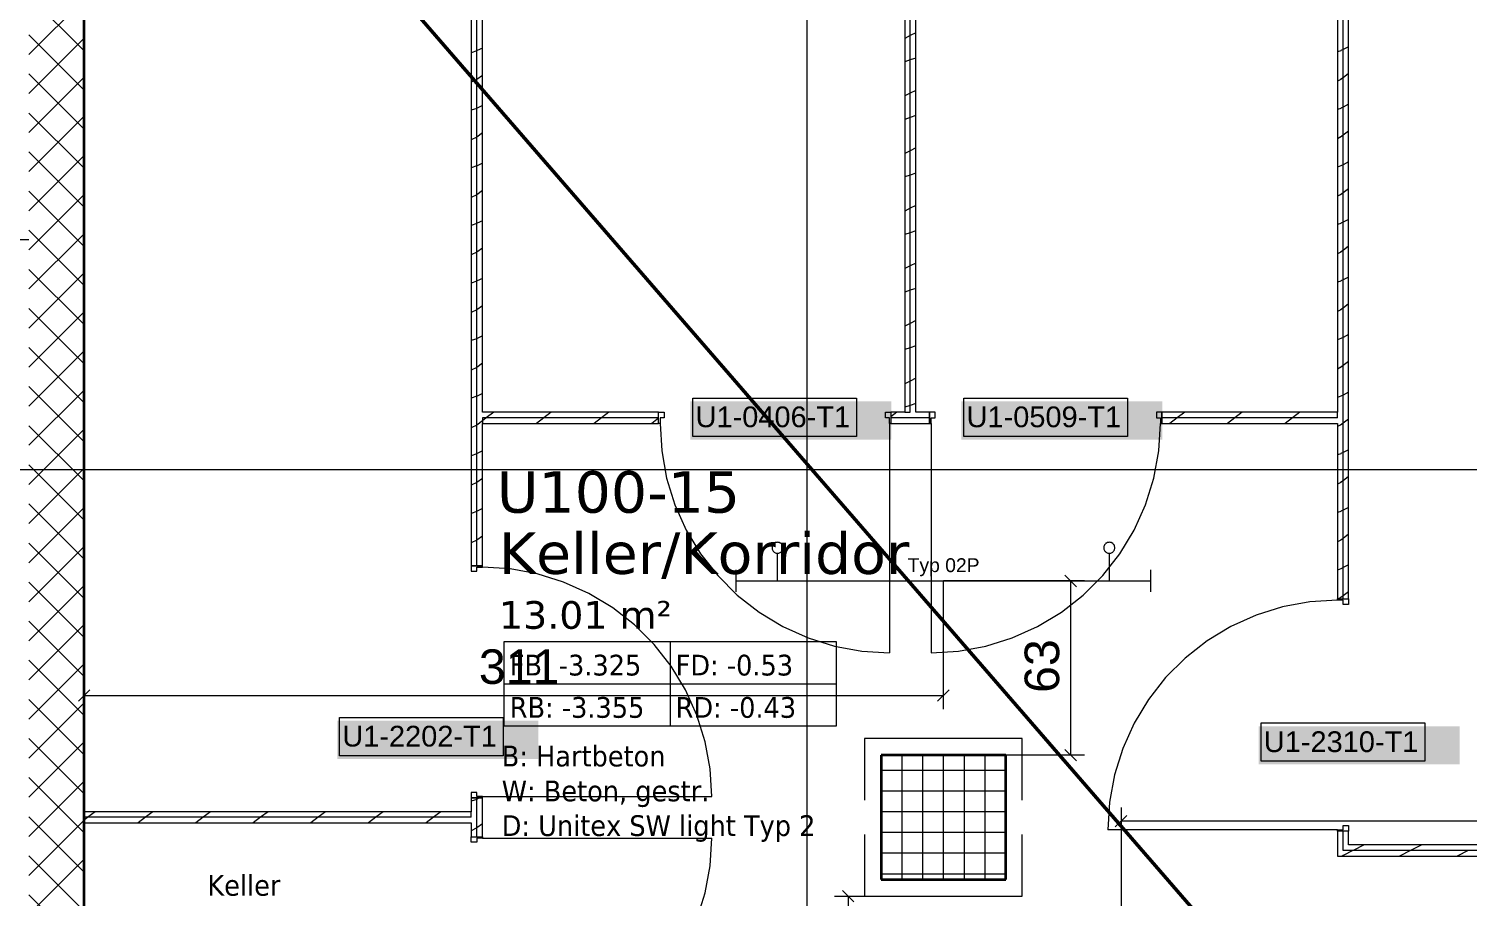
# Model space of a CAD drawing. Extents: x -1132 to 613, y -179 to 712.
# Drawn here: x -292.3 to -188.2, y 168.7 to 231.6 of the extents above; entities that cross this region are included whole.
import ezdxf
from ezdxf.lldxf.tags import DXFTag

# ---------------------------------------------------------------- set-up
doc = ezdxf.new("R2010")
doc.units = 0
doc.layers.get('0').update_dxf_attribs({"lineweight": 13})
for name, color, linetype, lineweight in [('A-AREA-____-IDEN', 7, 'Continuous', 5), ('A-DOOR-____-IDEN', 7, 'Continuous', 5), ('A-DOOR-FRAM-MCUT', 7, 'Continuous', 9), ('A-DOOR-OPNG-OTLN', 7, 'Continuous', 9), ('A-FLOR-____-OVHD', 7, 'Strichpunkt - Fein', 9), ('A-WALL-____-MCUT', 7, 'Continuous', 35), ('A-WALL-____-PATT', 7, 'Continuous', 35), ('A-WALL-FNSH-MCUT', 7, 'Continuous', 35), ('S-COLS-____-MCUT', 7, 'Continuous', 35), ('S-COLS-____-OTLN', 7, 'Continuous', 9), ('S-GRID-____-OTLN', 7, 'Continuous', 5)]:
    doc.layers.add(name, color=color, linetype=linetype, lineweight=lineweight)
for name, color, linetype, lineweight, true_color in [('EL01_VVV_Mass', 7, 'Continuous', 13, 0xb2b200), ('EL01_WAN_Kraft', 1, 'Continuous', 13, 0xff0000), ('EL01_WAN_Leuchten', 7, 'Continuous', 13, 0x0080ff), ('EL01_WAN_Leuchtentyp', 7, 'Continuous', 13, 0x0099ff), ('X_Geometrie', 3, 'Continuous', 50, 0x00ff00)]:
    doc.layers.add(name, color=color, linetype=linetype, lineweight=lineweight, true_color=true_color)
doc.styles.get("Standard").update_dxf_attribs({"font": 'arial.ttf'})
tags = doc.linetypes.add('_Rasterlinie_', pattern=[0.375, 0.2, -0.05, 0.075, -0.05]).pattern_tags.tags
tags[10:11] = [DXFTag(74, 4), DXFTag(75, 0), DXFTag(340, '0'), DXFTag(46, 1.0), DXFTag(50, 0.0), DXFTag(44, 0.0), DXFTag(45, 0.0)]
tags[8:9] = [DXFTag(74, 4), DXFTag(75, 0), DXFTag(340, '0'), DXFTag(46, 1.0), DXFTag(50, 0.0), DXFTag(44, 0.0), DXFTag(45, 0.0)]
tags[6:7] = [DXFTag(74, 4), DXFTag(75, 0), DXFTag(340, '0'), DXFTag(46, 1.0), DXFTag(50, 0.0), DXFTag(44, 0.0), DXFTag(45, 0.0)]
tags[4:5] = [DXFTag(74, 4), DXFTag(75, 0), DXFTag(340, '0'), DXFTag(46, 1.0), DXFTag(50, 0.0), DXFTag(44, 0.0), DXFTag(45, 0.0)]
tags = doc.linetypes.add('Strichpunkt - Fein', pattern=[0.2, 0.1, -0.05, 0, -0.05]).pattern_tags.tags
tags[10:11] = [DXFTag(74, 4), DXFTag(75, 0), DXFTag(340, '0'), DXFTag(46, 1.0), DXFTag(50, 0.0), DXFTag(44, 0.0), DXFTag(45, 0.0)]
tags[8:9] = [DXFTag(74, 4), DXFTag(75, 0), DXFTag(340, '0'), DXFTag(46, 1.0), DXFTag(50, 0.0), DXFTag(44, 0.0), DXFTag(45, 0.0)]
tags[6:7] = [DXFTag(74, 4), DXFTag(75, 0), DXFTag(340, '0'), DXFTag(46, 1.0), DXFTag(50, 0.0), DXFTag(44, 0.0), DXFTag(45, 0.0)]
tags[4:5] = [DXFTag(74, 4), DXFTag(75, 0), DXFTag(340, '0'), DXFTag(46, 1.0), DXFTag(50, 0.0), DXFTag(44, 0.0), DXFTag(45, 0.0)]

# ---------------------------------------------------------------- blocks, each defined once
blk = doc.blocks.new('Referenz-A0UNPDE96I', base_point=(-1115.89, -117.37))
at = {"layer": 'A-AREA-____-IDEN', "color": 0, "linetype": 'Continuous', "ltscale": 0.13}
for p, q in [((-257.93, 187.25), (-233.93, 187.25)), ((-257.93, 181.13), (-257.93, 187.25)), ((-245.93, 187.25), (-245.93, 181.13)), ((-233.93, 187.25), (-233.93, 181.13)), ((-257.93, 184.19), (-233.93, 184.19)), ((-233.93, 181.13), (-257.93, 181.13))]:
    blk.add_line(p, q, dxfattribs=at)
at = {"layer": 'A-DOOR-____-IDEN', "color": 0, "linetype": 'Continuous', "ltscale": 0.13}
for p, q in [((-244.29, 204.86), (-232.45, 204.86)), ((-244.29, 202.08), (-244.29, 204.86)), ((-232.45, 204.86), (-232.45, 202.08)), ((-224.69, 204.86), (-212.85, 204.86)), ((-224.69, 202.08), (-224.69, 204.86)), ((-212.85, 204.86), (-212.85, 202.08)), ((-232.45, 202.08), (-244.29, 202.08)), ((-212.85, 202.08), (-224.69, 202.08)), ((-269.84, 181.76), (-258, 181.76)), ((-269.84, 178.98), (-269.84, 181.76)), ((-258, 181.76), (-258, 178.98)), ((-203.19, 181.36), (-191.35, 181.36)), ((-203.19, 178.58), (-203.19, 181.36)), ((-191.35, 181.36), (-191.35, 178.58)), ((-258, 178.98), (-269.84, 178.98)), ((-191.35, 178.58), (-203.19, 178.58))]:
    blk.add_line(p, q, dxfattribs=at)
at = {"layer": 'A-DOOR-____-IDEN', "color": 7, "linetype": 'Continuous', "ltscale": 0.13, "true_color": 0xffffff}
for points in [[(-244.46, 201.86), (-229.92, 201.86), (-244.46, 204.62)], [(-229.92, 201.86), (-244.46, 204.62), (-229.92, 204.62)], [(-224.86, 201.86), (-210.32, 201.86), (-224.86, 204.62)], [(-210.32, 201.86), (-224.86, 204.62), (-210.32, 204.62)], [(-270.01, 178.76), (-255.47, 178.76), (-270.01, 181.52)], [(-255.47, 178.76), (-270.01, 181.52), (-255.47, 181.52)], [(-203.36, 178.36), (-188.82, 178.36), (-203.36, 181.12)], [(-188.82, 178.36), (-203.36, 181.12), (-188.82, 181.12)]]:
    blk.add_solid(points, dxfattribs=at)
at = {"layer": 'A-DOOR-FRAM-MCUT', "color": 0, "linetype": 'Continuous', "ltscale": 0.13}
for p, q in [((-246.76, 203.83), (-246.36, 203.83)), ((-246.76, 203.03), (-246.76, 203.83)), ((-246.66, 203.03), (-246.76, 203.03)), ((-246.66, 203.43), (-246.66, 203.03)), ((-246.36, 203.43), (-246.66, 203.43)), ((-246.36, 203.83), (-246.36, 203.43)), ((-230.36, 203.83), (-229.96, 203.83)), ((-230.36, 203.43), (-230.36, 203.83)), ((-230.06, 203.43), (-230.36, 203.43)), ((-230.06, 203.03), (-230.06, 203.43)), ((-229.96, 203.03), (-230.06, 203.03)), ((-229.96, 203.83), (-229.96, 203.03)), ((-226.76, 203.83), (-227.16, 203.83)), ((-227.16, 203.83), (-227.16, 203.03)), ((-227.16, 203.03), (-227.06, 203.03)), ((-227.06, 203.03), (-227.06, 203.43)), ((-227.06, 203.43), (-226.76, 203.43)), ((-226.76, 203.43), (-226.76, 203.83)), ((-210.36, 203.83), (-210.76, 203.83)), ((-210.76, 203.83), (-210.76, 203.43)), ((-210.76, 203.43), (-210.46, 203.43)), ((-210.46, 203.43), (-210.46, 203.03)), ((-210.46, 203.03), (-210.36, 203.03)), ((-210.36, 203.03), (-210.36, 203.83)), ((-259.51, 192.73), (-260.31, 192.73)), ((-260.31, 192.73), (-260.31, 192.33)), ((-259.91, 192.33), (-259.91, 192.63)), ((-259.91, 192.63), (-259.51, 192.63)), ((-259.51, 192.63), (-259.51, 192.73)), ((-260.31, 192.33), (-259.91, 192.33)), ((-197.66, 190.33), (-196.86, 190.33)), ((-197.66, 190.23), (-197.66, 190.33)), ((-197.26, 190.23), (-197.66, 190.23)), ((-197.26, 189.93), (-197.26, 190.23)), ((-196.86, 189.93), (-197.26, 189.93)), ((-196.86, 190.33), (-196.86, 189.93)), ((-259.91, 176.33), (-260.31, 176.33)), ((-260.31, 176.33), (-260.31, 175.93)), ((-259.91, 176.03), (-259.91, 176.33)), ((-259.51, 176.03), (-259.91, 176.03)), ((-259.51, 175.93), (-259.51, 176.03)), ((-260.31, 175.93), (-259.51, 175.93)), ((-197.26, 173.93), (-196.86, 173.93)), ((-197.26, 173.63), (-197.26, 173.93)), ((-196.86, 173.93), (-196.86, 173.53)), ((-260.31, 173.13), (-259.51, 173.13)), ((-260.31, 172.73), (-260.31, 173.13)), ((-259.91, 173.03), (-259.91, 172.73)), ((-259.51, 173.03), (-259.91, 173.03)), ((-259.51, 173.13), (-259.51, 173.03)), ((-197.66, 173.63), (-197.26, 173.63)), ((-197.66, 173.53), (-197.66, 173.63)), ((-196.86, 173.53), (-197.66, 173.53)), ((-259.91, 172.73), (-260.31, 172.73))]:
    blk.add_line(p, q, dxfattribs=at)
at = {"layer": 'A-DOOR-OPNG-OTLN', "color": 0, "linetype": 'Continuous', "ltscale": 0.13}
for p, q in [((-246.66, 203.03), (-246.54, 201.03)), ((-230.06, 203.03), (-230.06, 186.43)), ((-227.06, 203.03), (-227.06, 186.43)), ((-210.59, 201.03), (-210.46, 203.03)), ((-246.54, 201.03), (-246.18, 199.06)), ((-210.95, 199.06), (-210.59, 201.03)), ((-246.18, 199.06), (-245.59, 197.14)), ((-211.54, 197.14), (-210.95, 199.06)), ((-245.59, 197.14), (-244.76, 195.31)), ((-212.37, 195.31), (-211.54, 197.14)), ((-244.76, 195.31), (-243.73, 193.6)), ((-213.4, 193.6), (-212.37, 195.31)), ((-257.51, 192.51), (-259.51, 192.63)), ((-243.73, 193.6), (-242.49, 192.02)), ((-214.64, 192.02), (-213.4, 193.6)), ((-255.54, 192.15), (-257.51, 192.51)), ((-253.63, 191.55), (-255.54, 192.15)), ((-242.49, 192.02), (-241.07, 190.6)), ((-216.06, 190.6), (-214.64, 192.02)), ((-251.8, 190.73), (-253.63, 191.55)), ((-250.08, 189.69), (-251.8, 190.73)), ((-241.07, 190.6), (-239.49, 189.37)), ((-217.63, 189.37), (-216.06, 190.6)), ((-248.51, 188.45), (-250.08, 189.69)), ((-201.64, 189.75), (-203.55, 189.15)), ((-199.67, 190.11), (-201.64, 189.75)), ((-197.66, 190.23), (-199.67, 190.11)), ((-247.09, 187.04), (-248.51, 188.45)), ((-239.49, 189.37), (-237.78, 188.33)), ((-219.35, 188.33), (-217.63, 189.37)), ((-203.55, 189.15), (-205.38, 188.33)), ((-237.78, 188.33), (-235.95, 187.51)), ((-235.95, 187.51), (-234.04, 186.91)), ((-223.09, 186.91), (-221.18, 187.51)), ((-221.18, 187.51), (-219.35, 188.33)), ((-205.38, 188.33), (-207.09, 187.29)), ((-245.85, 185.46), (-247.09, 187.04)), ((-234.04, 186.91), (-232.07, 186.55)), ((-232.07, 186.55), (-230.06, 186.43)), ((-227.06, 186.43), (-225.06, 186.55)), ((-225.06, 186.55), (-223.09, 186.91)), ((-207.09, 187.29), (-208.67, 186.05)), ((-244.82, 183.74), (-245.85, 185.46)), ((-208.67, 186.05), (-210.09, 184.64)), ((-210.09, 184.64), (-211.33, 183.06)), ((-243.99, 181.91), (-244.82, 183.74)), ((-211.33, 183.06), (-212.36, 181.34)), ((-243.4, 180), (-243.99, 181.91)), ((-212.36, 181.34), (-213.19, 179.51)), ((-243.04, 178.03), (-243.4, 180)), ((-213.19, 179.51), (-213.78, 177.6)), ((-242.91, 176.03), (-243.04, 178.03)), ((-213.78, 177.6), (-214.14, 175.63)), ((-259.51, 176.03), (-242.91, 176.03)), ((-214.14, 175.63), (-214.26, 173.63)), ((-259.51, 173.03), (-242.91, 173.03)), ((-243.04, 171.03), (-242.91, 173.03)), ((-197.66, 173.63), (-214.26, 173.63)), ((-243.4, 169.06), (-243.04, 171.03)), ((-243.99, 167.14), (-243.4, 169.06))]:
    blk.add_line(p, q, dxfattribs=at)
at = {"layer": 'A-FLOR-____-OVHD', "color": 0, "linetype": 'Strichpunkt - Fein', "ltscale": 0.13}
for p, q in [((-220.46, 180.23), (-231.86, 180.23)), ((-231.86, 180.23), (-231.86, 175.78)), ((-220.46, 175.78), (-220.46, 180.23)), ((-231.86, 173.28), (-231.86, 168.83)), ((-220.46, 168.83), (-220.46, 173.28)), ((-231.86, 168.83), (-220.46, 168.83))]:
    blk.add_line(p, q, dxfattribs=at)
at = {"layer": 'A-WALL-____-MCUT', "color": 0, "linetype": 'Continuous', "ltscale": 0.35}
blk.add_line((-288.31, 78.48), (-288.31, 257.88), dxfattribs=at)
at = {"layer": 'A-WALL-____-MCUT', "color": 0, "linetype": 'Continuous', "lineweight": 9, "ltscale": 0.13}
for p, q in [((-259.91, 192.73), (-259.91, 257.88)), ((-228.56, 203.83), (-228.56, 257.88)), ((-197.26, 190.33), (-197.26, 257.88)), ((-246.76, 203.43), (-259.51, 203.43)), ((-259.51, 203.43), (-259.51, 203.03)), ((-227.16, 203.43), (-229.96, 203.43)), ((-228.96, 203.83), (-228.56, 203.83)), ((-197.66, 203.43), (-210.36, 203.43)), ((-197.66, 203.43), (-197.66, 203.83)), ((-260.31, 174.53), (-260.31, 174.93)), ((-259.91, 173.13), (-259.91, 175.93)), ((-260.31, 174.53), (-288.31, 174.53)), ((-197.26, 172.13), (-197.26, 173.53)), ((-164.11, 172.13), (-197.26, 172.13))]:
    blk.add_line(p, q, dxfattribs=at)
at = {"layer": 'A-WALL-____-PATT', "color": 0, "linetype": 'Continuous', "lineweight": 9, "ltscale": 0.13}
for p, q in [((-288.31, 229.97), (-292.31, 233.97)), ((-292.31, 229.72), (-288.31, 233.72)), ((-288.31, 227.14), (-292.31, 231.14)), ((-228.16, 231.28), (-228.56, 231.08)), ((-292.31, 226.89), (-288.31, 230.89)), ((-259.51, 230.18), (-259.89, 229.99)), ((-228.56, 231.08), (-228.96, 230.88)), ((-196.86, 230.27), (-197.26, 230.07)), ((-259.91, 229.97), (-260.31, 229.84)), ((-259.91, 229.98), (-259.91, 229.97)), ((-228.56, 229.32), (-228.96, 229.19)), ((-228.16, 229.45), (-228.56, 229.32)), ((-197.43, 229.98), (-197.66, 229.9)), ((-197.26, 230.07), (-197.42, 229.99)), ((-288.31, 224.31), (-292.31, 228.31)), ((-292.31, 224.07), (-288.31, 228.07)), ((-259.51, 228.2), (-259.91, 227.9)), ((-197.26, 228.03), (-197.44, 227.9)), ((-196.86, 228.33), (-197.26, 228.03)), ((-259.91, 227.9), (-260.31, 227.7)), ((-259.91, 227.9), (-259.92, 227.9)), ((-259.89, 227.91), (-259.91, 227.9)), ((-228.16, 227.12), (-228.56, 226.92)), ((-197.42, 227.91), (-197.66, 227.79)), ((-259.51, 226.02), (-259.89, 225.83)), ((-228.56, 226.92), (-228.96, 226.72)), ((-196.86, 226.11), (-197.26, 225.91)), ((-288.31, 221.48), (-292.31, 225.48)), ((-292.31, 221.24), (-288.31, 225.24)), ((-259.91, 225.81), (-260.31, 225.68)), ((-259.91, 225.81), (-259.91, 225.81)), ((-228.56, 225.15), (-228.96, 225.02)), ((-228.16, 225.29), (-228.56, 225.15)), ((-197.43, 225.81), (-197.66, 225.74)), ((-197.26, 225.91), (-197.42, 225.83)), ((-259.51, 224.04), (-259.91, 223.74)), ((-197.26, 223.87), (-197.44, 223.74)), ((-196.86, 224.17), (-197.26, 223.87)), ((-259.91, 223.74), (-260.31, 223.54)), ((-259.91, 223.74), (-259.92, 223.73)), ((-259.89, 223.75), (-259.91, 223.74)), ((-228.16, 222.95), (-228.56, 222.75)), ((-197.42, 223.75), (-197.66, 223.62)), ((-288.31, 218.66), (-292.31, 222.66)), ((-292.31, 218.41), (-288.31, 222.41)), ((-259.51, 221.85), (-259.89, 221.66)), ((-228.56, 222.75), (-228.96, 222.55)), ((-196.86, 221.94), (-197.26, 221.74)), ((-259.91, 221.65), (-260.31, 221.51)), ((-259.91, 221.65), (-259.91, 221.65)), ((-228.56, 220.99), (-228.96, 220.86)), ((-228.16, 221.12), (-228.56, 220.99)), ((-197.43, 221.65), (-197.66, 221.57)), ((-197.26, 221.74), (-197.42, 221.66)), ((-288.31, 215.83), (-292.31, 219.83)), ((-259.51, 219.87), (-259.91, 219.57)), ((-197.26, 219.7), (-197.44, 219.57)), ((-196.86, 220), (-197.26, 219.7)), ((-292.31, 215.58), (-288.31, 219.58)), ((-259.91, 219.57), (-260.31, 219.37)), ((-259.91, 219.57), (-259.92, 219.57)), ((-259.89, 219.58), (-259.91, 219.57)), ((-228.16, 218.79), (-228.56, 218.59)), ((-197.42, 219.58), (-197.66, 219.46)), ((-259.51, 217.69), (-259.89, 217.5)), ((-228.56, 218.59), (-228.96, 218.39)), ((-196.86, 217.78), (-197.26, 217.58)), ((-288.31, 213), (-292.31, 217)), ((-292.31, 212.75), (-288.31, 216.75)), ((-259.91, 217.48), (-260.31, 217.35)), ((-259.91, 217.48), (-259.91, 217.48)), ((-228.56, 216.82), (-228.96, 216.69)), ((-228.16, 216.96), (-228.56, 216.82)), ((-197.43, 217.48), (-197.66, 217.41)), ((-197.26, 217.58), (-197.42, 217.5)), ((-259.51, 215.71), (-259.91, 215.41)), ((-197.26, 215.54), (-197.44, 215.41)), ((-196.86, 215.84), (-197.26, 215.54)), ((-259.91, 215.41), (-260.31, 215.21)), ((-259.91, 215.41), (-259.92, 215.41)), ((-259.89, 215.42), (-259.91, 215.41)), ((-228.16, 214.62), (-228.56, 214.42)), ((-197.42, 215.42), (-197.66, 215.29)), ((-288.31, 210.17), (-292.31, 214.17)), ((-292.31, 209.92), (-288.31, 213.92)), ((-259.51, 213.52), (-259.89, 213.33)), ((-228.56, 214.42), (-228.96, 214.22)), ((-196.86, 213.61), (-197.26, 213.41)), ((-259.91, 213.32), (-260.31, 213.18)), ((-259.91, 213.32), (-259.91, 213.32)), ((-228.56, 212.66), (-228.96, 212.53)), ((-228.16, 212.79), (-228.56, 212.66)), ((-197.43, 213.32), (-197.66, 213.24)), ((-197.26, 213.41), (-197.42, 213.33)), ((-288.31, 207.34), (-292.31, 211.34)), ((-259.51, 211.54), (-259.91, 211.24)), ((-197.26, 211.37), (-197.44, 211.24)), ((-196.86, 211.67), (-197.26, 211.37)), ((-292.31, 207.1), (-288.31, 211.1)), ((-259.91, 211.24), (-260.31, 211.04)), ((-259.91, 211.24), (-259.92, 211.24)), ((-259.89, 211.25), (-259.91, 211.24)), ((-228.16, 210.46), (-228.56, 210.26)), ((-197.42, 211.25), (-197.66, 211.13)), ((-259.51, 209.36), (-259.89, 209.17)), ((-228.56, 210.26), (-228.96, 210.06)), ((-196.86, 209.45), (-197.26, 209.25)), ((-288.31, 204.51), (-292.31, 208.51)), ((-292.31, 204.27), (-288.31, 208.27)), ((-259.91, 209.15), (-260.31, 209.02)), ((-259.91, 209.15), (-259.91, 209.15)), ((-228.56, 208.5), (-228.96, 208.36)), ((-228.16, 208.63), (-228.56, 208.5)), ((-197.43, 209.16), (-197.66, 209.08)), ((-197.26, 209.25), (-197.42, 209.17)), ((-259.51, 207.38), (-259.91, 207.08)), ((-197.26, 207.21), (-197.44, 207.08)), ((-196.86, 207.51), (-197.26, 207.21)), ((-259.91, 207.08), (-260.31, 206.88)), ((-259.91, 207.08), (-259.92, 207.08)), ((-259.89, 207.09), (-259.91, 207.08)), ((-228.16, 206.29), (-228.56, 206.09)), ((-197.42, 207.09), (-197.66, 206.96)), ((-288.31, 201.69), (-292.31, 205.69)), ((-292.31, 201.44), (-288.31, 205.44)), ((-259.51, 205.19), (-259.89, 205)), ((-228.56, 206.09), (-228.96, 205.89)), ((-196.86, 205.28), (-197.26, 205.08)), ((-259.91, 204.99), (-260.31, 204.85)), ((-259.91, 204.99), (-259.91, 204.99)), ((-228.56, 204.33), (-228.96, 204.2)), ((-228.16, 204.46), (-228.56, 204.33)), ((-197.43, 204.99), (-197.66, 204.91)), ((-197.26, 205.08), (-197.42, 205)), ((-259.51, 203.21), (-259.91, 202.91)), ((-259.23, 203.43), (-259.51, 203.21)), ((-258.69, 203.83), (-259.23, 203.43)), ((-255.06, 203.43), (-255.59, 203.03)), ((-254.53, 203.83), (-255.06, 203.43)), ((-250.9, 203.43), (-251.43, 203.03)), ((-250.36, 203.83), (-250.9, 203.43)), ((-246.76, 203.4), (-247.26, 203.03)), ((-229.54, 203.83), (-229.96, 203.51)), ((-209.25, 203.43), (-209.78, 203.03)), ((-208.71, 203.83), (-209.25, 203.43)), ((-205.08, 203.43), (-205.61, 203.03)), ((-204.55, 203.83), (-205.08, 203.43)), ((-200.92, 203.43), (-201.45, 203.03)), ((-200.38, 203.83), (-200.92, 203.43)), ((-197.26, 203.04), (-197.44, 202.91)), ((-196.86, 203.34), (-197.26, 203.04)), ((-288.31, 198.86), (-292.31, 202.86)), ((-292.31, 198.61), (-288.31, 202.61)), ((-259.91, 202.91), (-260.31, 202.71)), ((-259.91, 202.91), (-259.92, 202.91)), ((-259.89, 202.92), (-259.91, 202.91)), ((-197.42, 202.92), (-197.66, 202.8)), ((-259.51, 201.03), (-259.89, 200.84)), ((-196.86, 201.12), (-197.26, 200.92)), ((-288.31, 196.03), (-292.31, 200.03)), ((-259.91, 200.82), (-260.31, 200.69)), ((-259.91, 200.82), (-259.91, 200.82)), ((-197.43, 200.83), (-197.66, 200.75)), ((-197.26, 200.92), (-197.42, 200.84)), ((-292.31, 195.78), (-288.31, 199.78)), ((-259.51, 199.05), (-259.91, 198.75)), ((-197.26, 198.88), (-197.44, 198.75)), ((-196.86, 199.18), (-197.26, 198.88)), ((-259.91, 198.75), (-260.31, 198.55)), ((-259.89, 198.76), (-259.91, 198.75)), ((-259.91, 198.75), (-259.91, 198.75)), ((-197.42, 198.76), (-197.66, 198.63)), ((-288.31, 193.2), (-292.31, 197.2)), ((-292.31, 192.95), (-288.31, 196.95)), ((-259.51, 196.86), (-259.89, 196.67)), ((-196.86, 196.95), (-197.26, 196.75)), ((-259.91, 196.66), (-260.31, 196.52)), ((-259.91, 196.66), (-259.91, 196.66)), ((-197.43, 196.66), (-197.66, 196.58)), ((-197.26, 196.75), (-197.42, 196.67)), ((-259.51, 194.88), (-259.91, 194.58)), ((-197.26, 194.71), (-197.43, 194.59)), ((-196.86, 195.01), (-197.26, 194.71)), ((-288.31, 190.37), (-292.31, 194.37)), ((-292.31, 190.12), (-288.31, 194.12)), ((-259.91, 194.58), (-260.31, 194.38)), ((-259.89, 194.59), (-259.91, 194.58)), ((-197.42, 194.59), (-197.66, 194.47)), ((-196.86, 192.79), (-197.26, 192.59)), ((-197.43, 192.5), (-197.66, 192.42)), ((-197.26, 192.59), (-197.42, 192.51)), ((-288.31, 187.54), (-292.31, 191.54)), ((-292.31, 187.3), (-288.31, 191.3)), ((-197.26, 190.55), (-197.43, 190.42)), ((-196.86, 190.85), (-197.26, 190.55)), ((-197.42, 190.43), (-197.62, 190.33)), ((-288.31, 184.71), (-292.31, 188.71)), ((-292.31, 184.47), (-288.31, 188.47)), ((-288.31, 181.89), (-292.31, 185.89)), ((-292.31, 181.64), (-288.31, 185.64)), ((-288.31, 179.06), (-292.31, 183.06)), ((-292.31, 178.81), (-288.31, 182.81)), ((-288.31, 176.23), (-292.31, 180.23)), ((-292.31, 175.98), (-288.31, 179.98)), ((-288.31, 173.4), (-292.31, 177.4)), ((-292.31, 173.15), (-288.31, 177.15)), ((-287.51, 174.93), (-288.04, 174.53)), ((-283.34, 174.93), (-283.88, 174.53)), ((-279.18, 174.93), (-279.71, 174.53)), ((-275.01, 174.93), (-275.55, 174.53)), ((-270.85, 174.93), (-271.38, 174.53)), ((-266.68, 174.93), (-267.22, 174.53)), ((-262.52, 174.93), (-263.05, 174.53)), ((-259.91, 175.83), (-260.31, 175.7)), ((-259.91, 175.84), (-259.91, 175.83)), ((-259.74, 175.93), (-259.89, 175.85)), ((-288.31, 170.57), (-292.31, 174.57)), ((-292.31, 170.33), (-288.31, 174.33)), ((-288.04, 174.53), (-288.31, 174.32)), ((-283.88, 174.53), (-284.41, 174.13)), ((-279.71, 174.53), (-280.24, 174.13)), ((-275.55, 174.53), (-276.08, 174.13)), ((-271.38, 174.53), (-271.91, 174.13)), ((-267.22, 174.53), (-267.75, 174.13)), ((-263.05, 174.53), (-263.58, 174.13)), ((-259.51, 174.06), (-259.91, 173.76)), ((-259.91, 173.76), (-260.31, 173.56)), ((-259.89, 173.77), (-259.91, 173.76)), ((-196.54, 172.12), (-197.26, 171.76)), ((-195.73, 172.53), (-196.53, 172.13)), ((-192.38, 172.12), (-193.17, 171.73)), ((-191.57, 172.53), (-192.37, 172.13)), ((-188.21, 172.12), (-189, 171.73)), ((-288.31, 167.74), (-292.31, 171.74)), ((-292.31, 167.5), (-288.31, 171.5)), ((-197.26, 171.76), (-197.33, 171.73)), ((-288.31, 164.92), (-292.31, 168.92))]:
    blk.add_line(p, q, dxfattribs=at)
at = {"layer": 'A-WALL-FNSH-MCUT', "color": 0, "linetype": 'Continuous', "lineweight": 9, "ltscale": 0.13}
for p, q in [((-260.31, 257.88), (-260.31, 192.73)), ((-259.51, 203.83), (-259.51, 257.88)), ((-228.96, 257.88), (-228.96, 203.83)), ((-228.16, 203.83), (-228.16, 257.88)), ((-197.66, 257.88), (-197.66, 203.83)), ((-196.86, 190.33), (-196.86, 257.88)), ((-246.76, 203.83), (-259.51, 203.83)), ((-259.51, 192.73), (-259.51, 203.03)), ((-259.51, 203.03), (-246.76, 203.03)), ((-246.76, 203.03), (-246.76, 203.83)), ((-228.96, 203.83), (-229.96, 203.83)), ((-229.96, 203.83), (-229.96, 203.03)), ((-229.96, 203.03), (-227.16, 203.03)), ((-227.16, 203.83), (-228.16, 203.83)), ((-227.16, 203.03), (-227.16, 203.83)), ((-197.66, 203.83), (-210.36, 203.83)), ((-210.36, 203.83), (-210.36, 203.03)), ((-210.36, 203.03), (-197.66, 203.03)), ((-197.66, 203.03), (-197.66, 190.33)), ((-260.31, 192.73), (-259.51, 192.73)), ((-197.66, 190.33), (-196.86, 190.33)), ((-260.31, 174.93), (-288.31, 174.93)), ((-260.31, 175.93), (-260.31, 174.93)), ((-259.51, 175.93), (-260.31, 175.93)), ((-259.51, 173.13), (-259.51, 175.93)), ((-288.31, 174.13), (-260.31, 174.13)), ((-260.31, 174.13), (-260.31, 173.13)), ((-260.31, 173.13), (-259.51, 173.13)), ((-197.66, 173.53), (-197.66, 171.73)), ((-196.86, 173.53), (-197.66, 173.53)), ((-196.86, 172.53), (-196.86, 173.53)), ((-165.91, 172.53), (-196.86, 172.53)), ((-197.66, 171.73), (-164.11, 171.73))]:
    blk.add_line(p, q, dxfattribs=at)
at = {"layer": 'S-COLS-____-MCUT', "color": 0, "linetype": 'Continuous', "ltscale": 0.35}
for p, q in [((-221.66, 179.03), (-230.66, 179.03)), ((-230.66, 179.03), (-230.66, 170.03)), ((-221.66, 170.03), (-221.66, 179.03)), ((-230.66, 170.03), (-221.66, 170.03))]:
    blk.add_line(p, q, dxfattribs=at)
at = {"layer": 'S-COLS-____-OTLN', "color": 0, "linetype": 'Continuous', "ltscale": 0.13}
for p, q in [((-230.65, 170.03), (-230.65, 179.03)), ((-229.15, 170.03), (-229.15, 179.03)), ((-227.65, 170.03), (-227.65, 179.03)), ((-226.15, 170.03), (-226.15, 179.03)), ((-224.65, 170.03), (-224.65, 179.03)), ((-223.15, 170.03), (-223.15, 179.03)), ((-230.66, 177.95), (-221.66, 177.95)), ((-230.66, 176.45), (-221.66, 176.45)), ((-230.66, 174.95), (-221.66, 174.95)), ((-230.66, 173.45), (-221.66, 173.45)), ((-230.66, 171.95), (-221.66, 171.95)), ((-230.66, 170.45), (-221.66, 170.45))]:
    blk.add_line(p, q, dxfattribs=at)
at = {"layer": 'S-GRID-____-OTLN', "color": 0, "linetype": '_Rasterlinie_', "ltscale": 0.13}
for p, q in [((-236.01, -113.6), (-236.01, 631.48)), ((-1107.61, 199.68), (103.38, 199.68))]:
    blk.add_line(p, q, dxfattribs=at)
at = {"layer": 'X_Geometrie', "color": 0, "linetype": 'Continuous', "ltscale": 0.5}
blk.add_line((-287.4, 259.36), (-129.34, 77.04), dxfattribs=at)
at = {"layer": 'A-AREA-____-IDEN', "color": 0, "linetype": 'Continuous', "ltscale": 0.13, "attachment_point": 1}
for s, insert, char_height in [('{\\fVerdana;U100-15}', (-258.46, 199.57), 3), ('{\\fVerdana;Keller/Korridor}', (-258.32, 195.14), 3), ('{\\fVerdana;13.01 m²}', (-258.31, 190.17), 2), ('{\\W0.9;\\fVerdana;FB: -3.325}', (-257.53, 186.29), 1.5), ('{\\W0.9;\\fVerdana;FD: -0.53}', (-245.53, 186.29), 1.5), ('{\\W0.9;\\fVerdana;RB: -3.355}', (-257.53, 183.23), 1.5), ('{\\W0.9;\\fVerdana;RD: -0.43}', (-245.53, 183.23), 1.5), ('{\\W0.9;\\fVerdana;B: Hartbeton}', (-258.11, 179.71), 1.5), ('{\\W0.9;\\fVerdana;W: Beton, gestr.}', (-258.11, 177.19), 1.5), ('{\\W0.9;\\fVerdana;D: Unitex SW light Typ 2}', (-258.11, 174.68), 1.5), ('{\\W0.9;\\fVerdana;Keller}', (-279.4, 170.36), 1.5)]:
    blk.add_mtext(s, dxfattribs=dict(at, insert=insert, char_height=char_height))
at = {"layer": 'A-DOOR-____-IDEN', "color": 0, "linetype": 'Continuous', "ltscale": 0.13, "char_height": 1.5, "attachment_point": 1}
for s, insert in [('{\\fArial;U1-0406-T1}', (-244.09, 204.25)), ('{\\fArial;U1-0509-T1}', (-224.49, 204.25)), ('{\\fArial;U1-2202-T1}', (-269.64, 181.15)), ('{\\fArial;U1-2310-T1}', (-202.99, 180.75))]:
    blk.add_mtext(s, dxfattribs=dict(at, insert=insert))
blk = doc.blocks.new('Maß-A0UNPDWF6I', base_point=(-226.16, 178.61))
at = {"color": 0, "lineweight": -2}
for p, q in [((-215.95, 191.63), (-226.16, 191.63)), ((-217.37, 192.04), (-216.54, 191.21)), ((-216.95, 179.03), (-216.95, 191.63)), ((-217.37, 179.44), (-216.54, 178.61)), ((-215.95, 179.03), (-226.16, 179.03))]:
    blk.add_line(p, q, dxfattribs=at)
at = {"color": 0, "lineweight": -2, "insert": (-220.29, 183.53), "char_height": 2.5, "attachment_point": 1, "rotation": 90}
blk.add_mtext('{\\fArial;63}', dxfattribs=at)
blk = doc.blocks.new('Maß-A0UNPE1T6I', base_point=(-288.73, 174.93))
at = {"color": 0, "lineweight": -2}
for p, q in [((-226.16, 182.35), (-226.16, 191.63)), ((-288.31, 184.35), (-288.31, 174.93)), ((-287.9, 183.76), (-288.73, 182.93)), ((-288.31, 183.35), (-226.16, 183.35)), ((-225.75, 183.76), (-226.58, 182.93))]:
    blk.add_line(p, q, dxfattribs=at)
at = {"color": 0, "lineweight": -2, "insert": (-259.76, 186.68), "char_height": 2.5, "attachment_point": 1}
blk.add_mtext('{\\fArial;311}', dxfattribs=at)
blk = doc.blocks.new('Maß-A0UNPE2P6I', base_point=(-213.73, 160.23))
at = {"color": 0, "lineweight": -2}
for p, q in [((-213.31, 175.25), (-213.31, 160.23)), ((-144.82, 175.25), (-144.82, 169.22)), ((-213.73, 173.83), (-212.9, 174.66)), ((-144.82, 174.25), (-213.31, 174.25)), ((-145.23, 173.83), (-144.4, 174.66))]:
    blk.add_line(p, q, dxfattribs=at)
at = {"color": 0, "lineweight": -2, "insert": (-181.81, 177.58), "char_height": 2.5, "attachment_point": 1}
blk.add_mtext('{\\fArial;342}', dxfattribs=at)
blk = doc.blocks.new('Steckdose T23_ AP_ 3-fach-A0UNPEFV6I', base_point=(-298.95, 212.85))
at = {"color": 0, "lineweight": -2}
for p, q in [((-295.31, 217.84), (-295.12, 217.83)), ((-295.12, 217.83), (-294.92, 217.79)), ((-294.92, 217.79), (-294.74, 217.73)), ((-294.74, 217.73), (-294.56, 217.64)), ((-294.56, 217.64), (-294.4, 217.53)), ((-293.81, 217.84), (-293.81, 214.84)), ((-294.4, 217.53), (-294.25, 217.41)), ((-294.25, 217.41), (-294.12, 217.26)), ((-294.12, 217.26), (-294.01, 217.09)), ((-294.01, 217.09), (-293.93, 216.92)), ((-293.93, 216.92), (-293.86, 216.73)), ((-293.86, 216.73), (-293.83, 216.54)), ((-294.01, 215.59), (-294.12, 215.43)), ((-293.93, 215.77), (-294.01, 215.59)), ((-293.86, 215.96), (-293.93, 215.77)), ((-293.83, 216.15), (-293.86, 215.96)), ((-293.83, 216.54), (-293.81, 216.34)), ((-293.81, 216.34), (-293.83, 216.15)), ((-293.81, 216.34), (-292.31, 216.34)), ((-295.12, 214.86), (-295.31, 214.84)), ((-294.92, 214.9), (-295.12, 214.86)), ((-294.74, 214.96), (-294.92, 214.9)), ((-294.56, 215.05), (-294.74, 214.96)), ((-294.67, 215.42), (-294.16, 214)), ((-294.4, 215.15), (-294.56, 215.05)), ((-294.25, 215.28), (-294.4, 215.15)), ((-294.12, 215.43), (-294.25, 215.28))]:
    blk.add_line(p, q, dxfattribs=at)
for points in [[(-293.86, 215.96), (-295.31, 215.96), (-293.81, 216.34)], [(-295.31, 215.96), (-293.81, 216.34), (-295.31, 216.34)], [(-294.01, 215.59), (-295.31, 215.59), (-293.86, 215.96)], [(-295.31, 215.59), (-293.86, 215.96), (-295.31, 215.96)], [(-294.25, 215.28), (-295.31, 215.28), (-294.01, 215.59)], [(-295.31, 215.28), (-294.01, 215.59), (-295.31, 215.59)], [(-294.56, 215.05), (-295.31, 215.05), (-294.25, 215.28)], [(-295.31, 215.05), (-294.25, 215.28), (-295.31, 215.28)], [(-294.92, 214.9), (-295.31, 214.9), (-294.56, 215.05)], [(-295.31, 214.9), (-294.56, 215.05), (-295.31, 215.05)], [(-295.31, 214.84), (-294.92, 214.9), (-295.31, 214.9)]]:
    blk.add_solid(points, dxfattribs=at)
at = {"color": 0, "lineweight": -2, "insert": (-298.94, 217.09), "char_height": 1.5, "attachment_point": 1}
blk.add_mtext('{\\fArial;T23}', dxfattribs=at)
at = {"color": 0, "lineweight": -2, "insert": (-294.88, 212.85), "char_height": 1.5, "attachment_point": 1, "rotation": 90}
blk.add_mtext('{\\fArial;3}', dxfattribs=at)
blk = doc.blocks.new('Maß-A0UNPFA56I', base_point=(-236.39, 159.81))
at = {"color": 0, "lineweight": -2}
for p, q in [((-234.05, 168.83), (-231.86, 168.83)), ((-232.64, 168.41), (-233.47, 169.24)), ((-233.05, 168.83), (-233.05, 160.23)), ((-232.64, 159.81), (-233.47, 160.64)), ((-234.05, 160.23), (-228.31, 160.23))]:
    blk.add_line(p, q, dxfattribs=at)
at = {"color": 0, "lineweight": -2, "insert": (-236.39, 162.69), "char_height": 2.5, "attachment_point": 1, "rotation": 90}
blk.add_mtext('{\\fArial;43}', dxfattribs=at)
blk = doc.blocks.new('LED-Langfeldleuchte 37W-A0UNPFI16I', base_point=(-241.16, 190.83))
at = {"color": 0, "lineweight": -2}
for p, q in [((-238.55, 194.13), (-238.56, 194.08)), ((-238.56, 194.08), (-238.56, 194.03)), ((-238.56, 194.03), (-238.56, 193.98)), ((-238.56, 193.98), (-238.55, 193.92)), ((-238.53, 194.18), (-238.55, 194.13)), ((-238.55, 193.92), (-238.53, 193.88)), ((-238.51, 194.23), (-238.53, 194.18)), ((-238.53, 193.88), (-238.51, 193.83)), ((-238.48, 194.27), (-238.51, 194.23)), ((-238.51, 193.83), (-238.48, 193.78)), ((-238.45, 194.31), (-238.48, 194.27)), ((-238.48, 193.78), (-238.45, 193.75)), ((-238.41, 194.35), (-238.45, 194.31)), ((-238.45, 193.75), (-238.41, 193.71)), ((-238.36, 194.37), (-238.41, 194.35)), ((-238.41, 193.71), (-238.36, 193.68)), ((-238.32, 194.4), (-238.36, 194.37)), ((-238.36, 193.68), (-238.32, 193.66)), ((-238.27, 194.41), (-238.32, 194.4)), ((-238.32, 193.66), (-238.27, 193.64)), ((-238.22, 194.42), (-238.27, 194.41)), ((-238.27, 193.64), (-238.22, 193.63)), ((-238.16, 194.43), (-238.22, 194.42)), ((-238.11, 194.42), (-238.16, 194.43)), ((-238.06, 194.41), (-238.11, 194.42)), ((-238.11, 193.63), (-238.06, 193.64)), ((-238.01, 194.4), (-238.06, 194.41)), ((-238.06, 193.64), (-238.01, 193.66)), ((-237.96, 194.37), (-238.01, 194.4)), ((-238.01, 193.66), (-237.96, 193.68)), ((-237.92, 194.35), (-237.96, 194.37)), ((-237.96, 193.68), (-237.92, 193.71)), ((-237.88, 194.31), (-237.92, 194.35)), ((-237.92, 193.71), (-237.88, 193.75)), ((-237.85, 194.27), (-237.88, 194.31)), ((-237.88, 193.75), (-237.85, 193.78)), ((-237.82, 194.23), (-237.85, 194.27)), ((-237.85, 193.78), (-237.82, 193.83)), ((-237.8, 194.18), (-237.82, 194.23)), ((-237.82, 193.83), (-237.8, 193.88)), ((-237.78, 194.13), (-237.8, 194.18)), ((-237.8, 193.88), (-237.78, 193.92)), ((-237.77, 194.08), (-237.78, 194.13)), ((-237.78, 193.92), (-237.77, 193.98)), ((-237.76, 194.03), (-237.77, 194.08)), ((-237.77, 193.98), (-237.76, 194.03)), ((-214.55, 194.13), (-214.56, 194.08)), ((-214.56, 194.08), (-214.56, 194.03)), ((-214.56, 194.03), (-214.56, 193.98)), ((-214.56, 193.98), (-214.55, 193.92)), ((-214.53, 194.18), (-214.55, 194.13)), ((-214.55, 193.92), (-214.53, 193.88)), ((-214.51, 194.23), (-214.53, 194.18)), ((-214.53, 193.88), (-214.51, 193.83)), ((-214.48, 194.27), (-214.51, 194.23)), ((-214.51, 193.83), (-214.48, 193.78)), ((-214.45, 194.31), (-214.48, 194.27)), ((-214.48, 193.78), (-214.45, 193.75)), ((-214.41, 194.35), (-214.45, 194.31)), ((-214.45, 193.75), (-214.41, 193.71)), ((-214.36, 194.37), (-214.41, 194.35)), ((-214.41, 193.71), (-214.36, 193.68)), ((-214.32, 194.4), (-214.36, 194.37)), ((-214.36, 193.68), (-214.32, 193.66)), ((-214.27, 194.41), (-214.32, 194.4)), ((-214.32, 193.66), (-214.27, 193.64)), ((-214.22, 194.42), (-214.27, 194.41)), ((-214.27, 193.64), (-214.22, 193.63)), ((-214.16, 194.43), (-214.22, 194.42)), ((-214.11, 194.42), (-214.16, 194.43)), ((-214.06, 194.41), (-214.11, 194.42)), ((-214.11, 193.63), (-214.06, 193.64)), ((-214.01, 194.4), (-214.06, 194.41)), ((-214.06, 193.64), (-214.01, 193.66)), ((-213.96, 194.37), (-214.01, 194.4)), ((-214.01, 193.66), (-213.96, 193.68)), ((-213.92, 194.35), (-213.96, 194.37)), ((-213.96, 193.68), (-213.92, 193.71)), ((-213.88, 194.31), (-213.92, 194.35)), ((-213.92, 193.71), (-213.88, 193.75)), ((-213.85, 194.27), (-213.88, 194.31)), ((-213.88, 193.75), (-213.85, 193.78)), ((-213.82, 194.23), (-213.85, 194.27)), ((-213.85, 193.78), (-213.82, 193.83)), ((-213.8, 194.18), (-213.82, 194.23)), ((-213.82, 193.83), (-213.8, 193.88)), ((-213.78, 194.13), (-213.8, 194.18)), ((-213.8, 193.88), (-213.78, 193.92)), ((-213.77, 194.08), (-213.78, 194.13)), ((-213.78, 193.92), (-213.77, 193.98)), ((-213.76, 194.03), (-213.77, 194.08)), ((-213.77, 193.98), (-213.76, 194.03)), ((-238.22, 193.63), (-238.16, 193.63)), ((-238.16, 191.63), (-238.16, 193.63)), ((-238.16, 193.63), (-238.11, 193.63)), ((-214.22, 193.63), (-214.16, 193.63)), ((-214.16, 191.63), (-214.16, 193.63)), ((-214.16, 193.63), (-214.11, 193.63)), ((-241.16, 190.83), (-241.16, 192.43)), ((-241.16, 191.63), (-211.16, 191.63)), ((-211.16, 190.83), (-211.16, 192.43))]:
    blk.add_line(p, q, dxfattribs=at)
blk = doc.blocks.new('Bemerkung 1-A0UNPFI36I', base_point=(-228.75, 192.27))
at = {"color": 0, "lineweight": -2, "insert": (-228.75, 193.27), "char_height": 1, "attachment_point": 1}
blk.add_mtext('{\\fArial;Typ 02P}', dxfattribs=at)

msp = doc.modelspace()

# ---------------------------------------------------------------- block references
at = {"color": 9, "lineweight": 25, "ltscale": 0.25, "true_color": 0xc0c0c0}
msp.add_blockref('Referenz-A0UNPDE96I', (-1115.89, -117.37), dxfattribs=at)
at = {"layer": 'EL01_VVV_Mass', "linetype": 'Continuous', "ltscale": 0.13}
for name, p in [('Maß-A0UNPE1T6I', (-288.73, 174.93)), ('Maß-A0UNPDWF6I', (-226.16, 178.61)), ('Maß-A0UNPE2P6I', (-213.73, 160.23)), ('Maß-A0UNPFA56I', (-236.39, 159.81))]:
    msp.add_blockref(name, p, dxfattribs=at)
at = {"layer": 'EL01_WAN_Kraft', "color": 1, "linetype": 'Continuous', "ltscale": 0.13, "true_color": 0xff0000}
msp.add_blockref('Steckdose T23_ AP_ 3-fach-A0UNPEFV6I', (-298.95, 212.85), dxfattribs=at)
at = {"layer": 'EL01_WAN_Leuchten', "ltscale": 0.13}
msp.add_blockref('LED-Langfeldleuchte 37W-A0UNPFI16I', (-241.16, 190.83), dxfattribs=at)
at = {"layer": 'EL01_WAN_Leuchtentyp', "ltscale": 0.13}
msp.add_blockref('Bemerkung 1-A0UNPFI36I', (-228.75, 192.27), dxfattribs=at)

doc.saveas('drawing.dxf')
